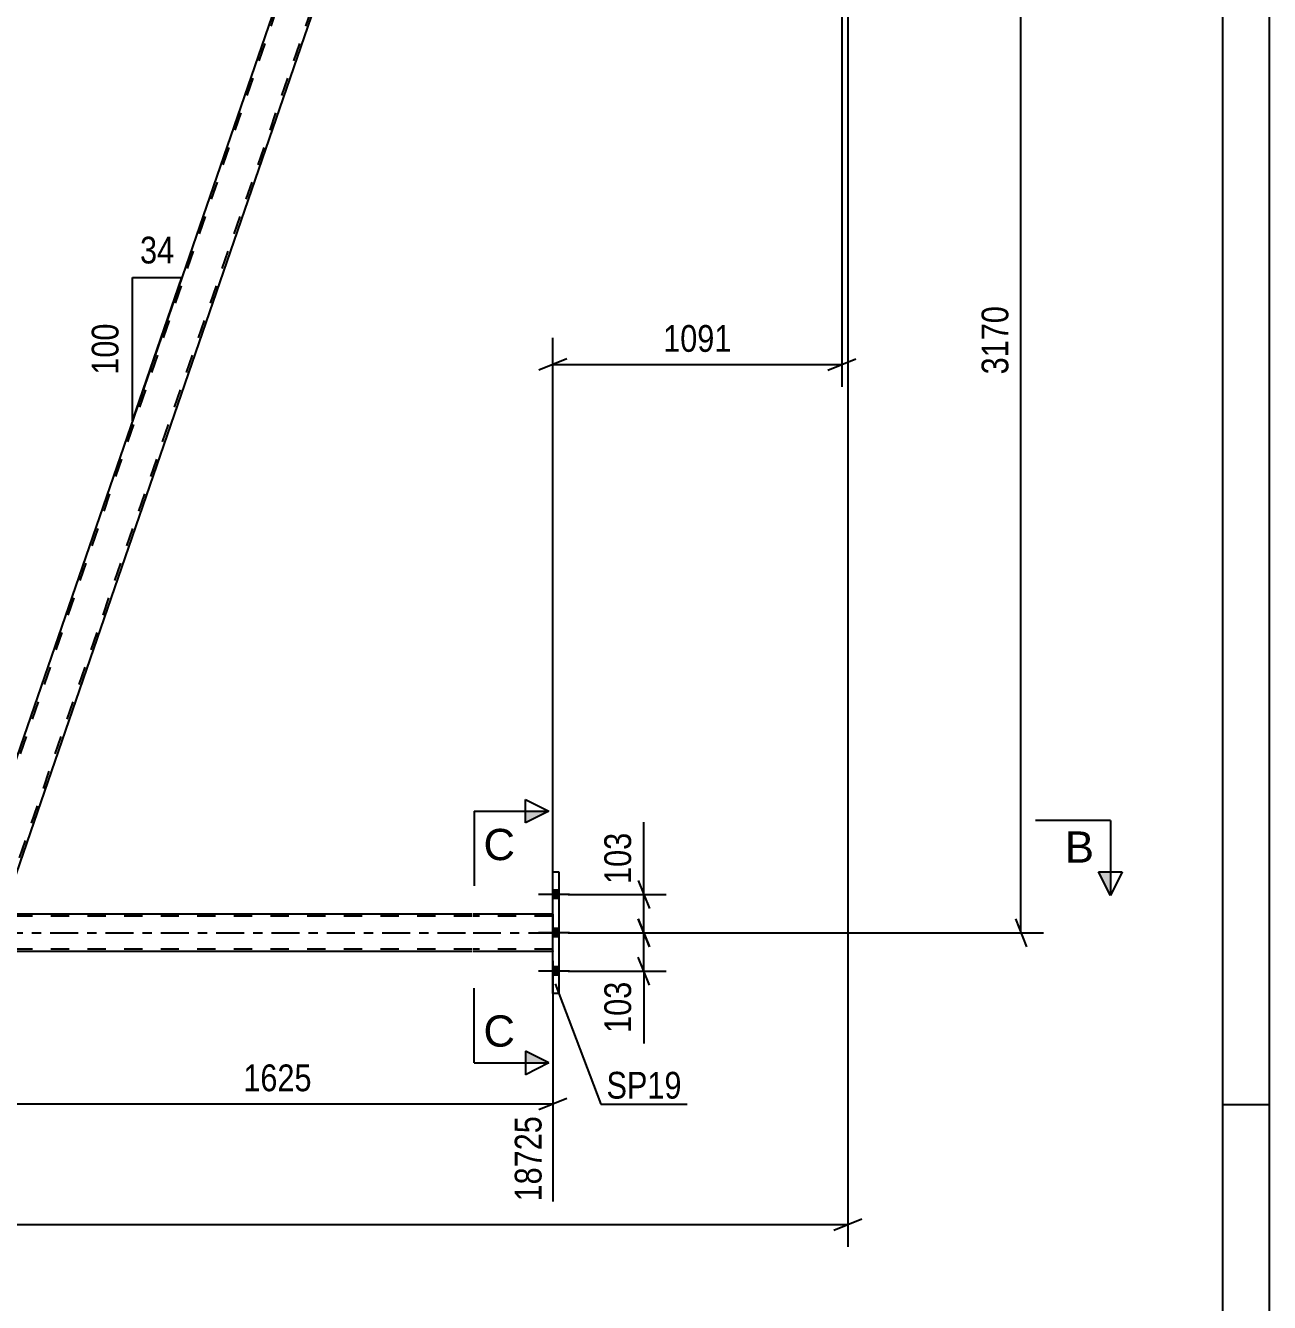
# Model space of a CAD drawing. Header units: millimetres. Extents: x 0 to 841, y 0 to 594.
# Drawn here: x 707.9 to 841, y 276.9 to 413.5 of the extents above; entities that cross this region are included whole.
import ezdxf

# ---------------------------------------------------------------- set-up
doc = ezdxf.new("R2010")
doc.units = ezdxf.units.MM
doc.linetypes.add('DXK_LINE_DOT2', pattern=[3.9198, 1.9599, -1.9599])
doc.linetypes.add('DXK_LINE_DOT3', pattern=[5.9187, 2.979, -0.9799, 0.9799, -0.9799])
doc.styles.add('Arial', font='ARIAL.TTF', dxfattribs={"height": 0.2})
doc.styles.add('Arial Narrow', font='ARIALN.TTF', dxfattribs={"height": 0.2})

# ---------------------------------------------------------------- blocks, each defined once
blk = doc.blocks.new('Unknown-122573538-1135')
at = {"color": 5, "linetype": 'Continuous'}
for p, q in [((841, 0), (841, 594)), ((836, 5), (836, 589)), ((841, 298), (836, 298))]:
    blk.add_line(p, q, dxfattribs=at)
blk = doc.blocks.new('Part-122573538-3395 - 3249')
at = {"color": 2, "linetype": 'Continuous'}
for p, q in [((764.34, 309.92), (764.34, 322.92)), ((764.34, 322.92), (764.98, 322.92)), ((764.98, 322.92), (764.98, 309.92)), ((764.98, 309.92), (764.34, 309.92))]:
    blk.add_line(p, q, dxfattribs=at)
blk = doc.blocks.new('Part-122573538-3415 - 3249')
at = {"color": 2, "linetype": 'Continuous'}
for p, q in [((755.72, 318.42), (705.45, 318.42)), ((764.34, 318.42), (755.82, 318.42)), ((755.72, 314.42), (625.58, 314.42)), ((764.34, 314.42), (755.82, 314.42))]:
    blk.add_line(p, q, dxfattribs=at)
at = {"color": 7, "linetype": 'DXK_LINE_DOT2'}
for p, q in [((764.34, 318.42), (764.34, 314.42)), ((755.72, 318.18), (100.96, 318.18)), ((764.34, 318.18), (755.82, 318.18)), ((755.72, 314.66), (100.96, 314.66)), ((764.34, 314.66), (755.82, 314.66))]:
    blk.add_line(p, q, dxfattribs=at)
at = {"color": 7, "linetype": 'DXK_LINE_DOT3'}
for p, q in [((100.96, 316.42), (755.72, 316.42)), ((755.82, 316.42), (764.34, 316.42))]:
    blk.add_line(p, q, dxfattribs=at)
blk = doc.blocks.new('Part-122573538-3436 - 3249')
at = {"color": 7, "linetype": 'DXK_LINE_DOT2'}
for p, q in [((743.74, 441.2), (701.47, 318.42)), ((747.46, 441.2), (705.19, 318.42)), ((702.7, 322.74), (701.22, 318.42)), ((705.13, 318.42), (705.3, 318.42))]:
    blk.add_line(p, q, dxfattribs=at)
at = {"color": 2, "linetype": 'Continuous'}
for p, q in [((743.49, 441.2), (702.7, 322.74)), ((747.72, 441.2), (705.45, 318.42)), ((747.72, 441.2), (743.49, 441.2)), ((705.13, 318.42), (701.22, 318.42)), ((705.41, 318.42), (705.13, 318.42)), ((705.45, 318.42), (705.41, 318.42))]:
    blk.add_line(p, q, dxfattribs=at)
blk = doc.blocks.new('Bolt-122573538-3491 - 3249')
at = {"linetype": 'Continuous'}
for points in [[(764.34, 320.96), (764.34, 320.08), (764.98, 320.08), (764.98, 320.96)], [(764.34, 320.96), (764.34, 320.08), (764.98, 320.08), (764.98, 320.96)], [(764.34, 320.96), (764.34, 320.08), (764.98, 320.08), (764.98, 320.96)], [(764.34, 316.86), (764.34, 315.98), (764.98, 315.98), (764.98, 316.86)], [(764.34, 316.86), (764.34, 315.98), (764.98, 315.98), (764.98, 316.86)], [(764.34, 312.76), (764.34, 311.88), (764.98, 311.88), (764.98, 312.76)], [(764.34, 312.76), (764.34, 311.88), (764.98, 311.88), (764.98, 312.76)], [(764.34, 312.76), (764.34, 311.88), (764.98, 311.88), (764.98, 312.76)]]:
    blk.add_hatch(color=1, dxfattribs=at).paths.add_polyline_path(points)
at = {"color": 1, "linetype": 'Continuous'}
for p, q in [((766.14, 320.52), (762.82, 320.52)), ((766.14, 320.52), (762.82, 320.52)), ((766.14, 320.52), (762.82, 320.52)), ((764.98, 320.96), (764.34, 320.96)), ((764.98, 320.96), (764.34, 320.96)), ((764.98, 320.96), (764.34, 320.96)), ((764.98, 320.08), (764.34, 320.08)), ((764.98, 320.08), (764.34, 320.08)), ((764.98, 320.08), (764.34, 320.08)), ((766.14, 316.42), (762.82, 316.42)), ((766.14, 316.42), (762.82, 316.42)), ((764.98, 316.86), (764.34, 316.86)), ((764.98, 316.86), (764.34, 316.86)), ((764.98, 315.98), (764.34, 315.98)), ((764.98, 315.98), (764.34, 315.98)), ((766.14, 312.32), (762.82, 312.32)), ((766.14, 312.32), (762.82, 312.32)), ((766.14, 312.32), (762.82, 312.32)), ((764.98, 312.76), (764.34, 312.76)), ((764.98, 312.76), (764.34, 312.76)), ((764.98, 312.76), (764.34, 312.76)), ((764.98, 311.88), (764.34, 311.88)), ((764.98, 311.88), (764.34, 311.88)), ((764.98, 311.88), (764.34, 311.88))]:
    blk.add_line(p, q, dxfattribs=at)
blk = doc.blocks.new('StraightDimension-122573538-9643 - 3249')
at = {"color": 7, "linetype": 'Continuous'}
for p, q in [((795.91, 435.7), (795.91, 282.82)), ((794.41, 284.62), (797.41, 285.82)), ((67, 285.22), (795.91, 285.22))]:
    blk.add_line(p, q, dxfattribs=at)
blk = doc.blocks.new('StraightDimension-122573538-4031 - 3249')
at = {"color": 7, "linetype": 'Continuous'}
for p, q in [((815.02, 441.7), (813.82, 444.7)), ((796.91, 443.2), (816.82, 443.2)), ((814.42, 316.42), (814.42, 443.2)), ((813.82, 317.92), (815.02, 314.92)), ((765.98, 316.42), (816.82, 316.42))]:
    blk.add_line(p, q, dxfattribs=at)
at = {"color": 0}
blk.add_wipeout([(813.67, 384.06), (809.47, 384.06), (809.47, 375.55), (813.67, 375.55)], dxfattribs=at)
at = {"color": 3, "style": 'Arial Narrow'}
blk.add_text('3170', height=2.863, rotation=90.0002, dxfattribs=at).set_placement((813.07, 376.15))
blk = doc.blocks.new('StraightDimension-122573538-4686 - 3249')
at = {"color": 7, "linetype": 'Continuous'}
for p, q in [((705.45, 317.42), (705.45, 287.68)), ((764.34, 313.42), (764.34, 287.68)), ((706.95, 298.72), (703.95, 297.52)), ((705.45, 298.12), (764.34, 298.12)), ((762.84, 297.52), (765.84, 298.72))]:
    blk.add_line(p, q, dxfattribs=at)
at = {"color": 0}
blk.add_wipeout([(739.15, 298.87), (739.15, 303.07), (730.64, 303.07), (730.64, 298.87)], dxfattribs=at)
at = {"color": 3, "style": 'Arial Narrow'}
blk.add_text('1625', height=2.863, dxfattribs=at).set_placement((731.24, 299.47))
at = {"color": 0, "linetype": 'Continuous'}
blk.add_wipeout([(763.74, 297.42), (759.54, 297.42), (759.54, 287.08), (763.74, 287.08)], dxfattribs=at)
at = {"color": 3, "linetype": 'Continuous', "style": 'Arial Narrow'}
blk.add_text('18725', height=2.863, rotation=90.0002, dxfattribs=at).set_placement((763.14, 287.68))
blk = doc.blocks.new('StraightDimension-122573538-4041 - 3249')
at = {"color": 7, "linetype": 'Continuous'}
for p, q in [((795.27, 440.2), (795.27, 374.81)), ((764.34, 319.42), (764.34, 380.06)), ((765.84, 377.81), (762.84, 376.61)), ((764.34, 377.21), (795.27, 377.21)), ((793.77, 376.61), (796.77, 377.81))]:
    blk.add_line(p, q, dxfattribs=at)
at = {"color": 0}
blk.add_wipeout([(784.06, 377.96), (784.06, 382.16), (775.55, 382.16), (775.55, 377.96)], dxfattribs=at)
at = {"color": 3, "style": 'Arial Narrow'}
blk.add_text('1091', height=2.863, dxfattribs=at).set_placement((776.15, 378.56))
blk = doc.blocks.new('StraightDimension-122573538-4095 - 3249')
at = {"color": 7, "linetype": 'Continuous'}
for p, q in [((773.47, 317.92), (774.67, 314.92)), ((765.98, 316.42), (776.47, 316.42)), ((774.07, 312.32), (774.07, 316.42)), ((774.67, 310.82), (773.47, 313.82)), ((765.98, 312.32), (776.47, 312.32)), ((774.07, 312.32), (774.07, 304.58)), ((774.07, 312.32), (774.07, 304.58))]:
    blk.add_line(p, q, dxfattribs=at)
at = {"color": 0}
blk.add_wipeout([(773.32, 311.79), (769.12, 311.79), (769.12, 305.11), (773.32, 305.11)], dxfattribs=at)
at = {"color": 3, "style": 'Arial Narrow'}
blk.add_text('103', height=2.863, rotation=90.0002, dxfattribs=at).set_placement((772.72, 305.71))
blk = doc.blocks.new('StraightDimension-122573538-4103 - 3249')
at = {"color": 7, "linetype": 'Continuous'}
for p, q in [((774.07, 320.52), (774.07, 328.25)), ((774.07, 320.52), (774.07, 328.25)), ((773.47, 322.02), (774.67, 319.02)), ((765.98, 320.52), (776.47, 320.52)), ((774.07, 316.42), (774.07, 320.52)), ((774.67, 314.92), (773.47, 317.92)), ((765.98, 316.42), (776.47, 316.42))]:
    blk.add_line(p, q, dxfattribs=at)
at = {"color": 0}
blk.add_wipeout([(773.32, 327.73), (769.12, 327.73), (769.12, 321.04), (773.32, 321.04)], dxfattribs=at)
at = {"color": 3, "style": 'Arial Narrow'}
blk.add_text('103', height=2.863, rotation=90.0002, dxfattribs=at).set_placement((772.72, 321.64))
blk = doc.blocks.new('AngleDimension-122573538-4492 - 3249')
at = {"color": 7, "linetype": 'Continuous'}
for p, q in [((719.39, 386.51), (724.66, 386.51)), ((719.39, 371.19), (724.66, 386.51)), ((719.39, 371.19), (719.39, 386.51)), ((720.34, 373.96), (724.66, 386.51))]:
    blk.add_line(p, q, dxfattribs=at)
at = {"color": 0}
for points in [[(724.45, 387.41), (724.45, 391.61), (719.59, 391.61), (719.59, 387.41)], [(718.49, 382.19), (714.29, 382.19), (714.29, 375.51), (718.49, 375.51)]]:
    blk.add_wipeout(points, dxfattribs=at)
at = {"color": 3, "style": 'Arial Narrow'}
blk.add_text('34', height=2.863, dxfattribs=at).set_placement((720.19, 388.01))
blk.add_text('100', height=2.863, rotation=90.0002, dxfattribs=at).set_placement((717.89, 376.11))
blk = doc.blocks.new('Mark-122573538-3391 - 3249')
at = {"color": 0}
blk.add_wipeout([(778.13, 298.68), (778.13, 301.68), (770.09, 301.68), (770.09, 298.68)], dxfattribs=at)
blk.add_wipeout([(778.13, 298.68), (778.13, 301.68), (770.09, 301.68), (770.09, 298.68)], dxfattribs=at)
at = {"color": 30, "linetype": 'Continuous'}
for p, q in [((764.6, 310.94), (769.49, 298.08)), ((769.49, 298.08), (778.73, 298.08))]:
    blk.add_line(p, q, dxfattribs=at)
at = {"color": 3, "style": 'Arial Narrow'}
blk.add_text('SP19', height=2.863, dxfattribs=at).set_placement((770.09, 298.68))
blk = doc.blocks.new('SectionMark-122573538-4826 - 3249')
at = {"linetype": 'Continuous'}
for points in [[(761.43, 328.19), (761.43, 329.44), (763.93, 329.44)], [(761.43, 302.49), (761.43, 303.74), (763.93, 302.49)]]:
    blk.add_hatch(color=6, dxfattribs=at).paths.add_polyline_path(points)
at = {"color": 6, "linetype": 'Continuous'}
for p, q in [((761.43, 328.19), (761.43, 330.69)), ((761.43, 330.69), (763.93, 329.44)), ((755.93, 329.44), (755.93, 321.44)), ((755.93, 329.44), (763.93, 329.44)), ((763.93, 329.44), (761.43, 328.19)), ((755.93, 302.49), (755.93, 310.49)), ((763.93, 302.49), (761.43, 303.74)), ((761.43, 303.74), (761.43, 301.24)), ((755.93, 302.49), (763.93, 302.49)), ((763.93, 302.49), (761.43, 301.24))]:
    blk.add_line(p, q, dxfattribs=at)
at = {"color": 0, "linetype": 'Continuous'}
for points in [[(760.3, 324.19), (760.3, 327.69), (756.93, 327.69), (756.93, 324.19)], [(760.3, 304.24), (760.3, 307.74), (756.93, 307.74), (756.93, 304.24)]]:
    blk.add_wipeout(points, dxfattribs=at)
at = {"color": 3, "linetype": 'Continuous', "style": 'Arial'}
for p in [(756.93, 324.19), (756.93, 304.24)]:
    blk.add_text('C', height=3.34, dxfattribs=at).set_placement(p)
blk = doc.blocks.new('SectionMark-122573538-4856 - 3249')
at = {"linetype": 'Continuous'}
blk.add_hatch(color=6, dxfattribs=at).paths.add_polyline_path([(822.73, 322.92), (823.98, 322.92), (823.98, 320.42)])
at = {"color": 6, "linetype": 'Continuous'}
for p, q in [((823.98, 328.42), (815.98, 328.42)), ((823.98, 328.42), (823.98, 320.42)), ((822.73, 322.92), (825.23, 322.92)), ((823.98, 320.42), (822.73, 322.92)), ((825.23, 322.92), (823.98, 320.42))]:
    blk.add_line(p, q, dxfattribs=at)
at = {"color": 0, "linetype": 'Continuous'}
blk.add_wipeout([(822.23, 323.92), (822.23, 327.42), (819.12, 327.42), (819.12, 323.92)], dxfattribs=at)
at = {"color": 3, "linetype": 'Continuous', "style": 'Arial'}
blk.add_text('B', height=3.34, dxfattribs=at).set_placement((819.12, 323.92))

msp = doc.modelspace()

# ---------------------------------------------------------------- block references
for name in ['Unknown-122573538-1135', 'Part-122573538-3436 - 3249', 'Part-122573538-3395 - 3249', 'Bolt-122573538-3491 - 3249', 'Part-122573538-3415 - 3249']:
    msp.add_blockref(name, (0, 0))

# ---------------------------------------------------------------- next in the draw order: block references
msp.add_blockref('StraightDimension-122573538-9643 - 3249', (0, 0))

# ---------------------------------------------------------------- next in the draw order: block references
for name in ['StraightDimension-122573538-4031 - 3249', 'AngleDimension-122573538-4492 - 3249']:
    msp.add_blockref(name, (0, 0))

# ---------------------------------------------------------------- next in the draw order: block references
for name in ['StraightDimension-122573538-4041 - 3249', 'StraightDimension-122573538-4686 - 3249']:
    msp.add_blockref(name, (0, 0))

# ---------------------------------------------------------------- next in the draw order: block references
msp.add_blockref('StraightDimension-122573538-4095 - 3249', (0, 0))

# ---------------------------------------------------------------- next in the draw order: block references
for name in ['StraightDimension-122573538-4103 - 3249', 'Mark-122573538-3391 - 3249']:
    msp.add_blockref(name, (0, 0))

# ---------------------------------------------------------------- next in the draw order: block references
msp.add_blockref('SectionMark-122573538-4826 - 3249', (0, 0))

# ---------------------------------------------------------------- next in the draw order: block references
msp.add_blockref('SectionMark-122573538-4856 - 3249', (0, 0))

doc.saveas('drawing.dxf')
